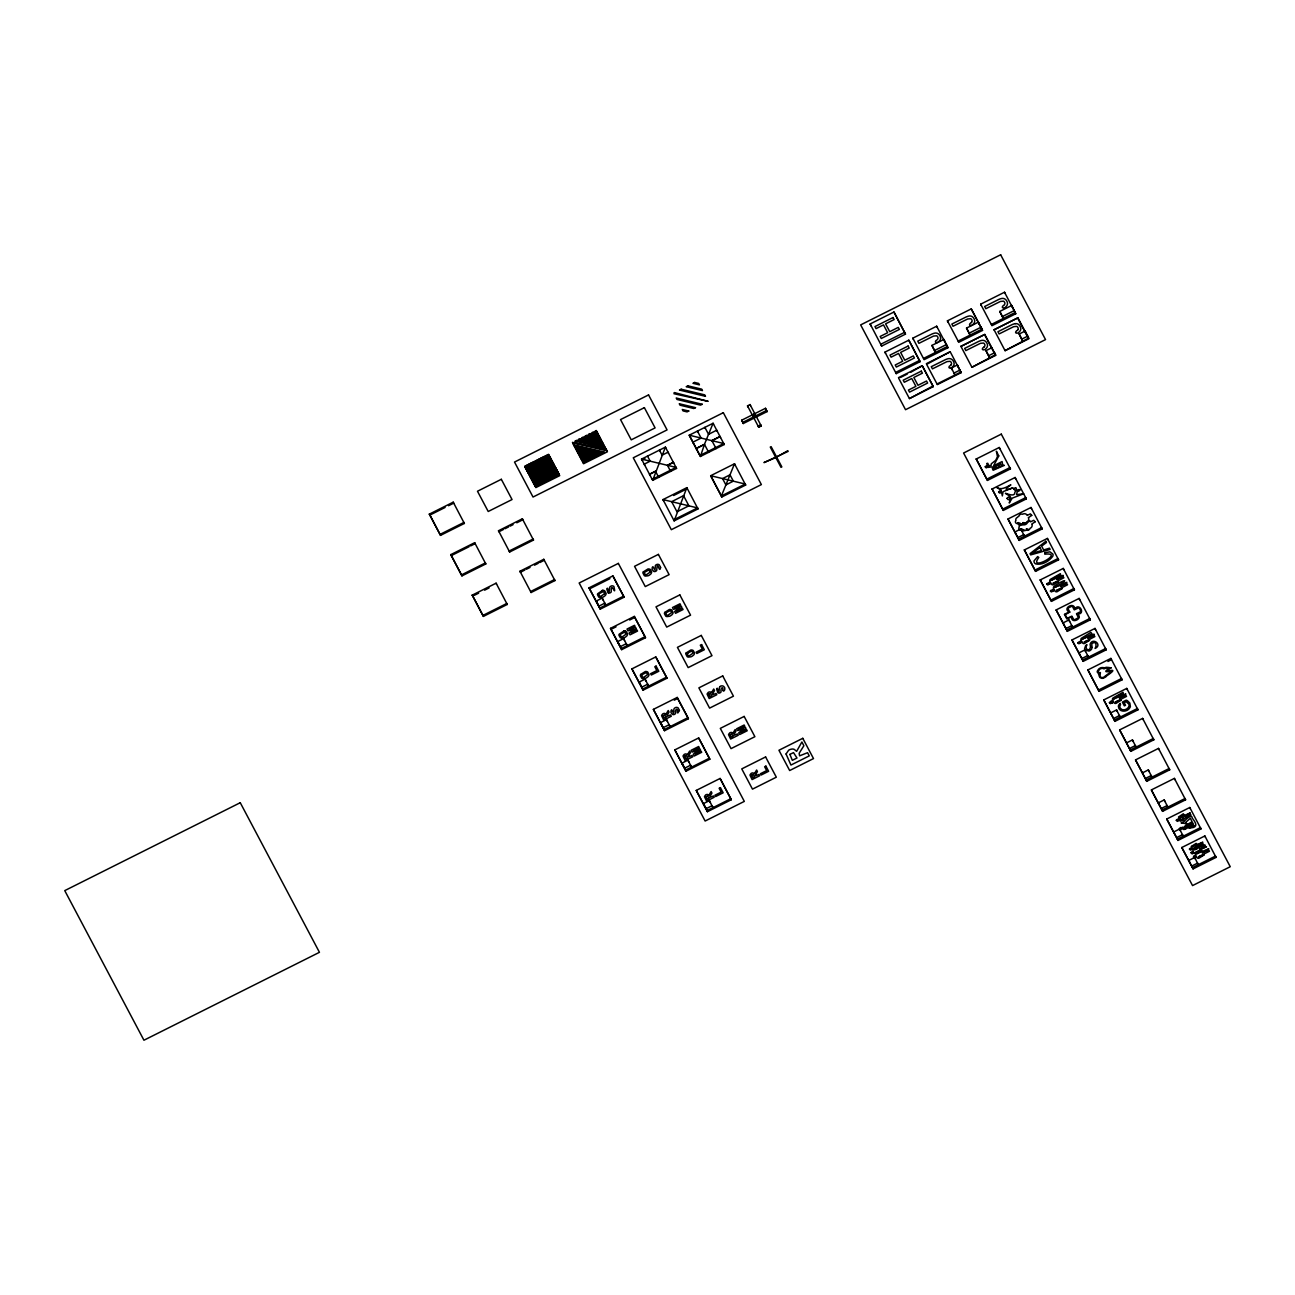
<?xml version="1.0" encoding="UTF-8"?>
<svg xmlns="http://www.w3.org/2000/svg" width="1295" height="1295" viewBox="0 0 1295 1295"><rect width="100%" height="100%" fill="white"/><g stroke="black" fill="none" stroke-linecap="round" stroke-linejoin="round"><path stroke-width="1.5" d="M1111.757 671.198L1103.631 677.269A3.254 2.784 -23 0 1 1101.64 677.463C1098.144 677.722 1102.013 669.677 1099.471 673.529L1098.176 671.393L1099.698 669.272A3.901 3.335 -23 0 1 1103.874 668.673M652.696 480.348L665.387 447.147L676.54 468.418L652.696 480.348L641.543 459.094L665.387 447.147L665.824 448.151M696.694 449.511L696.257 448.459L704.448 444.347L708.543 434.294M674.145 520.865L686.836 487.665L697.989 508.919L674.145 520.865L662.991 499.595L686.836 487.665L687.256 488.668M705.306 428.386L704.852 427.334L708.559 434.327L713.076 423.271L724.229 444.525L700.385 456.471L689.231 435.201L713.076 423.271L713.496 424.274M775.834 457.572L787.797 450.676L788.169 451.388L763.953 462.606L775.834 457.572L780.998 467.333L781.84 466.912L776.676 457.151M666.423 612.47L669.596 610.868A2.007 1.732 -23 0 1 671.134 611.434A2.202 1.894 -23 0 1 671.441 611.936L671.506 612.114A1.797 1.538 -23 0 1 671.522 612.681L667.896 615.254A2.023 1.732 -23 0 1 666.423 612.486M642.369 674.501L645.541 672.898A2.007 1.732 -23 0 1 647.079 673.465A2.202 1.894 -23 0 1 647.387 673.967L647.451 674.145A1.797 1.538 -23 0 1 647.451 674.711L643.842 677.285A2.023 1.732 -23 0 1 642.174 676.557L641.996 676.217A1.975 1.7 -23 0 1 642.352 674.517M687.855 652.988L691.044 651.385A2.007 1.732 -23 0 1 692.582 651.935A2.202 1.894 -23 0 1 692.89 652.453L692.938 652.631A1.797 1.538 -23 0 1 692.954 653.182L689.328 655.772A2.023 1.732 -23 0 1 687.872 653.004M1003.868 305.248L1004.272 304.859A2.914 2.493 -23 0 0 1004.564 304.471A2.671 2.299 -23 0 0 1004.612 302.334L1004.24 301.751A2.493 2.137 -23 0 0 1003.415 301.152L1000.42 301.444L985.819 308.712L984.653 306.51L997.943 299.841A12.302 10.554 -23 0 1 1001.974 298.433A4.694 4.031 -23 0 1 1004.774 298.951A7.624 6.54 -23 0 1 1007.073 301.654L1007.267 302.204A6.491 5.568 -23 0 1 1007.445 302.981A5.115 4.387 -23 0 1 1007.494 303.483A4.176 3.577 -23 0 1 1007.138 305.118A5.164 4.435 -23 0 1 1005.94 306.688C1004.823 308.679 1000.97 308.339 1002.719 306.106A10.247 8.79 -23 0 0 1003.544 305.523M1017.158 330.468L1017.562 330.079A2.914 2.493 -23 0 0 1017.854 329.691M1198.911 847.432C1199.607 843.822 1188.826 850.313 1194.702 853.243A2.46 2.121 -23 0 1 1195.916 852.013L1206.503 846.687L1199.737 849.164L1205.418 845.975L1204.787 844.793L1194.492 849.811L1197.422 848.484M720.182 686.544L721.299 685.945A1.959 1.667 -23 0 1 721.995 685.864L722.173 685.864A2.509 2.153 -23 0 1 723.614 686.399C726.09 687.451 724.391 693.23 722.497 690.316A3.092 2.655 -23 0 0 722.934 689.944C723.533 685.33 719.939 688.568 721.056 691.87A2.202 1.878 -23 0 1 720.441 692.566A2.46 2.104 -23 0 1 719.729 692.954A2.04 1.748 -23 0 1 718.79 693.084A2.412 2.072 -23 0 1 718.32 693.003A2.315 1.991 -23 0 1 717.899 692.841L716.588 688.989A2.412 2.056 -23 0 1 717.252 688.244L719.016 691.692L719.356 688.082A2.363 2.023 -23 0 1 719.47 687.515L719.729 686.997A2.363 2.023 -23 0 1 720.263 686.431M1112.195 703.25C1115.335 701.501 1108.407 698.798 1112.178 703.25M429.373 514.115L453.218 502.169L464.371 523.439L440.527 535.369L429.373 514.115L440.527 535.369M429.81 515.119L445.124 507.446M448.539 505.73L453.638 503.172L453.218 502.169M596.687 431.526L572.843 443.473L583.576 463.723L607.42 451.777L596.267 430.507L595.182 431.057L596.752 431.429M440.09 534.366L463.934 522.419L464.371 523.439M559.262 474.585L535.434 486.548L524.702 466.265L548.546 454.318L559.278 474.601M583.139 462.703L584.223 462.169L582.653 461.781M606.983 450.773L572.422 442.453L606.594 450.045M870.143 323.96L893.971 312.014L905.48 334.126L881.652 346.073L870.143 323.96L870.92 325.822M747.506 405.853L750.048 404.574L761.25 425.99L758.724 427.253L747.506 405.853L747.992 407.002M450.822 554.616L474.666 542.686L485.803 563.94L461.959 575.886L450.822 554.616L461.959 575.886M498.494 530.74L522.338 518.793L533.491 540.064L509.647 552.01L498.494 530.74L498.931 531.743L503.399 529.509M451.243 555.636L469.13 546.684M470.619 545.923L475.087 543.69L474.666 542.686M504.888 528.765L508.611 526.903M510.1 526.159L513.079 524.653M516.802 522.791L521.286 520.558M644.959 458.608L641.98 460.097L641.543 459.094L676.103 467.398L676.54 468.418M904.703 332.281L880.859 344.211L881.652 346.073M708.559 434.327L716.734 430.183L717.187 431.235M741.646 420.228L765.491 408.297L767.109 411.6L743.265 423.53L741.646 420.228L742.132 421.377M752.864 415.97L755.406 414.708M884.971 352.111L908.815 340.18L920.065 361.677L896.221 373.624L884.971 352.111L885.505 353.373M912.845 338.157L936.673 326.211L947.94 347.724L924.096 359.67L912.845 338.157L913.363 339.403M947.94 322.083L947.422 320.836L971.25 308.89L981.982 329.157L958.138 341.087L958.672 342.349L982.516 330.403L981.124 327.182L969.21 333.155L970.052 335.13L966.523 328.088L978.453 322.115L979.279 324.09M980.671 304.179L1004.515 292.233L1015.766 313.746L991.938 325.692L980.671 304.179L981.205 305.426M715.601 447.633L711.894 440.624L720.085 436.512L720.538 437.564M696.273 448.507L704.464 444.395L700.385 456.471M711.91 440.656L720.101 436.561M650.009 475.297L649.572 474.245L655.529 471.25L658.653 477.369M673.853 463.351L673.416 462.299L667.459 465.277L670.583 471.396M649.588 474.278L655.545 471.299M667.475 465.326L673.432 462.347M461.538 574.883L485.382 562.936L485.803 563.94M652.275 479.344L676.103 467.398M723.792 443.521L699.947 455.468L689.231 435.201L723.792 443.521L724.229 444.525M931.947 345.409L935.476 352.45L931.947 345.409L943.877 339.436L947.94 347.724M999.789 311.431L1003.317 318.473L999.789 311.431L1011.703 305.458L1015.766 313.746M934.634 350.476L946.548 344.502M1002.476 316.498L1014.39 310.525M919.531 360.431L895.703 372.377L896.221 373.624M923.562 358.407L947.406 346.477M991.403 324.43L1015.248 312.483M898.439 377.671L922.283 365.74L933.274 386.638L909.43 398.585L898.714 378.318M926.346 363.701L950.19 351.754L961.181 372.652L937.353 384.599L926.621 364.348L950.19 351.754M984.767 334.434L960.922 346.38L984.767 334.434L995.483 354.684L971.93 367.278L995.758 355.332L994.657 352.709L988.684 355.704L989.526 357.679L986.855 352.612L986.013 350.637L991.97 347.643M1017.919 317.825L994.074 329.772L1017.919 317.825L1028.635 338.092L1005.066 350.67L1028.91 338.723L1025.106 331.051L1019.165 334.029L1022.678 341.071L1019.165 334.029M900.413 377.476L907.228 374.061M910.628 372.345L922.283 365.74M472.254 595.133L496.098 583.187L507.252 604.457L483.407 616.404L472.254 595.133L483.407 616.404M519.942 571.257L543.787 559.31L554.94 580.581L531.096 592.511L519.942 571.257L520.363 572.26L524.847 570.027M474.18 595.392L478.648 593.159M484.605 590.18L489.073 587.93M526.337 569.282L530.06 567.404M534.527 565.17L538.251 563.309M539.74 562.564L544.208 560.314L543.787 559.31M673.643 495.499L685.557 489.526M952.262 369.933L951.42 367.958L957.377 364.98L961.181 372.652M960.064 370.03L954.107 373.025L954.949 375L951.42 367.958M1021.836 339.096L1027.809 336.101M932.999 385.991L909.43 398.585M937.078 383.951L960.922 372.005M482.986 615.384L506.814 603.454L507.252 604.457M673.708 519.862L697.552 507.915L697.989 508.919M745.24 484.039L721.396 495.969L721.817 496.989L745.661 485.042L745.24 484.039L710.68 475.718L721.817 496.989M589.047 587.833L612.891 575.903L623.607 596.153L624.06 597.205L600.216 609.152L589.047 587.833L599.779 608.1L623.607 596.153M589.5 588.885L609.929 578.655M597.092 603.033L596.25 601.058L602.207 598.063L605.736 605.105L604.894 603.13L598.938 606.125L600.216 609.152M610.495 628.35L634.34 616.404L645.056 636.671L645.493 637.723L621.665 649.653L610.495 628.35L621.212 648.601L645.056 636.671M610.932 629.402L616.048 626.845M629.678 620.014L634.777 617.456L634.34 616.404M976.252 458.997L999.238 447.487L1010.44 468.903L987.454 480.413L976.252 458.997L987.454 480.413M618.541 643.55L617.699 641.559L623.656 638.581L627.168 645.622L626.327 643.647L620.37 646.626L621.665 649.653M986.887 479.101L1009.89 467.592L1010.44 468.903M631.928 668.867L655.772 656.921L666.504 677.172L666.941 678.224L643.097 690.17L631.928 668.867L642.66 689.118L666.504 677.172M992.132 488.992L1015.118 477.483L1026.32 498.899L1003.317 510.408L992.132 488.992L1003.317 510.408M639.973 684.051L639.131 682.077L645.104 679.098L648.617 686.14L647.775 684.165L641.818 687.143L643.097 690.17M1002.767 509.113L1025.769 497.588L1026.32 498.899M1007.996 518.987L1030.998 507.478L1042.2 528.894L1019.197 540.403L1007.996 518.987L1018.647 539.109L1041.633 527.583L1042.2 528.894M653.376 709.369L677.22 697.438L687.936 717.689L688.39 718.741L664.545 730.688L653.376 709.369L664.092 729.635L687.936 717.689M674.258 700.19L677.657 698.491L677.22 697.438M1019.197 540.403L1017.967 537.522L1023.778 534.608L1024.458 536.195L1020.816 529.007L1015.005 531.905L1015.685 533.491M661.421 724.569L660.579 722.594L666.536 719.599L670.065 726.641L669.224 724.666L663.267 727.66L664.545 730.688M1024.377 549.938L1047.38 538.429L1058.582 559.845L1035.579 571.354L1024.377 549.938L1035.579 571.354M674.824 749.886L698.669 737.94L709.385 758.206L709.822 759.259L685.994 771.189L674.824 749.886L685.541 770.136L709.385 758.206M1035.029 570.043L1058.015 558.534L1058.582 559.845M1040.257 579.933L1063.244 568.424L1074.445 589.84L1051.459 601.349L1040.257 579.933L1051.459 601.349M682.853 765.086L682.028 763.095L687.985 760.116L691.498 767.158L690.656 765.183L684.699 768.162L685.994 771.189M1050.909 600.054L1073.895 588.529L1074.445 589.84M1056.137 609.929L1079.123 598.419L1090.325 619.836L1067.339 631.345L1056.137 609.929L1066.789 630.05L1089.775 618.524L1090.325 619.836M696.257 790.403L720.101 778.457L730.817 798.707L731.27 799.76L707.426 811.706L696.257 790.403L706.989 810.654L730.817 798.707M1067.339 631.345L1066.109 628.463L1071.92 625.55L1072.584 627.136L1068.942 619.949L1063.146 622.846L1063.81 624.433M704.302 805.587L703.46 803.612L709.417 800.634L712.946 807.675L712.104 805.7L706.147 808.679L707.426 811.706M1072.017 639.924L1095.003 628.415L1106.205 649.831L1083.219 661.34L1072.568 641.235L1072.017 639.924L1082.652 660.045L1105.655 648.52L1106.205 649.831M1083.219 661.34L1081.989 658.459L1087.784 655.545L1088.464 657.132L1084.821 649.944L1079.01 652.842L1079.69 654.428M1087.897 669.92L1110.883 658.41L1122.085 679.826L1099.083 691.336L1087.897 669.92L1099.083 691.336M1107.905 661.486L1111.434 659.722L1110.883 658.41M1098.532 690.041L1121.519 678.515L1122.085 679.826M1103.761 699.915L1126.763 688.406L1137.965 709.822L1114.963 721.347L1103.761 699.915L1114.412 720.036L1137.399 708.511L1137.965 709.822M1114.963 721.347L1113.732 718.45L1119.544 715.536L1120.207 717.122L1116.581 709.935L1110.77 712.849L1111.45 714.419M1119.641 729.911L1142.627 718.401L1153.829 739.817L1130.843 751.343L1119.641 729.911L1130.292 750.032L1153.278 738.506L1153.829 739.817M1130.843 751.343L1129.612 748.445L1135.424 745.531L1136.087 747.118L1132.445 739.931L1126.65 742.844L1127.314 744.415M1135.521 759.906L1158.507 748.397L1169.709 769.813L1146.722 781.338L1135.521 759.906L1146.172 780.027L1169.158 768.502L1169.709 769.813M1146.722 781.338L1145.492 778.441L1151.304 775.527L1151.967 777.113L1148.325 769.926L1142.53 772.84L1143.194 774.41M1151.401 789.901L1174.387 778.392L1185.589 799.808L1162.602 811.334L1151.951 791.213L1151.401 789.901L1162.036 810.022L1185.038 798.513L1185.589 799.808M1162.602 811.334L1161.372 808.436L1167.167 805.539L1167.847 807.109L1164.205 799.922L1158.394 802.835L1159.074 804.422M1166.795 819.007L1189.781 807.497L1200.983 828.913L1177.997 840.423L1167.345 820.318L1166.795 819.007L1177.446 839.128L1200.433 827.602L1200.983 828.913M1177.997 840.423L1176.766 837.541L1182.578 834.627L1183.242 836.214L1179.599 829.027L1173.804 831.924L1174.468 833.511M1181.866 847.48L1204.852 835.955L1216.054 857.387L1193.067 868.896L1182.416 848.775L1181.866 847.48L1192.517 867.585L1215.503 856.076L1216.054 857.387M1193.067 868.896L1191.837 865.999L1197.648 863.101L1198.312 864.688L1194.67 857.484L1188.875 860.398L1189.538 861.984M602.45 590.488L597.659 593.757A3.205 2.752 -23 0 0 597.513 594.745L598.824 597.173A3.966 3.399 -23 0 0 599.957 597.594L602.547 597.303A8.855 7.592 -23 0 0 603.826 596.687L605.17 595.635A3.869 3.318 -23 0 0 605.817 594.713L605.947 594.389A3.205 2.752 -23 0 0 606.109 593.401L604.862 591.038A3.14 2.687 -23 0 0 603.956 590.601M623.882 631.005L619.107 634.259A3.205 2.752 -23 0 0 618.945 635.246L620.273 637.674A3.966 3.399 -23 0 0 621.39 638.111L623.98 637.82A8.855 7.592 -23 0 0 625.275 637.205L626.618 636.153A3.869 3.318 -23 0 0 627.249 635.23L627.395 634.89A3.205 2.752 -23 0 0 627.557 633.919L626.294 631.555A3.14 2.687 -23 0 0 625.388 631.118M1104.036 668.706C1119.463 664.578 1095.521 674.226 1111.725 671.069M624.109 632.397L620.92 633.983A2.023 1.732 -23 0 0 620.58 634.582A1.975 1.7 -23 0 0 620.548 635.699L620.742 636.055A2.023 1.732 -23 0 0 622.393 636.768L626.019 634.194A1.797 1.538 -23 0 0 626.003 633.644L625.938 633.449A2.202 1.894 -23 0 0 625.631 632.947M597.497 432.854L593.498 431.899L591.799 432.74L598.258 434.294M599.018 435.719L590.115 433.582L588.432 434.424L599.779 437.16M600.54 438.584L586.748 435.266L585.065 436.124L601.301 440.025M602.045 441.449L583.381 436.965L581.698 437.807L602.806 442.89M603.567 444.315L579.998 438.649L578.315 439.491L604.328 445.755M605.089 447.18L576.631 440.332L574.948 441.19L605.85 448.62M573.555 444.606L604.457 452.036L602.774 452.878L574.316 446.03M575.077 447.471L601.074 453.719L599.391 454.561L575.838 448.896M576.583 450.336L597.707 455.403L596.024 456.261L577.343 451.761M578.104 453.201L594.34 457.103L592.657 457.944L578.865 454.626M579.626 456.05L590.973 458.786L589.274 459.628L580.37 457.491M581.131 458.916L587.59 460.47L585.907 461.328L581.892 460.356M547.461 454.869L549.031 455.241M545.778 455.71L549.792 456.682M544.094 456.552L550.553 458.106M542.411 457.394L551.314 459.531M540.727 458.236L552.058 460.971M539.028 459.094L552.819 462.396M537.344 459.935L553.58 463.837M535.661 460.777L554.341 465.261M533.977 461.619L555.102 466.702M532.294 462.461L555.863 468.126M530.61 463.302L556.607 469.567M528.927 464.16L557.368 470.991M527.227 465.002L558.129 472.432M525.543 465.844L558.89 473.857M697.552 507.915L662.991 499.595L663.412 500.615M525.09 466.977L558.42 475.006M525.851 468.418L556.737 475.848M526.596 469.842L555.053 476.69M527.356 471.283L553.37 477.531M528.117 472.707L551.686 478.373M528.878 474.148L550.003 479.215M529.639 475.573L548.303 480.073M530.4 477.013L546.62 480.914M531.144 478.438L544.936 481.756M531.905 479.878L543.253 482.598M532.666 481.303L541.569 483.44M533.427 482.727L539.885 484.281M534.188 484.168L538.202 485.139M534.948 485.593L536.502 485.981M608.067 592.819L606.756 588.966A2.412 2.072 -23 0 1 607.436 588.221L609.184 591.669L609.54 588.076A2.363 2.023 -23 0 1 609.637 587.509L609.913 586.975A2.282 1.959 -23 0 1 610.35 586.522L611.467 585.939A1.959 1.683 -23 0 1 612.163 585.842L612.357 585.858A2.558 2.185 -23 0 1 613.911 586.505C616.598 598.792 610.771 579.626 611.24 591.847A2.202 1.878 -23 0 1 610.609 592.543A2.46 2.104 -23 0 1 609.896 592.932A2.04 1.748 -23 0 1 608.958 593.078A2.412 2.072 -23 0 1 608.504 592.981M994.074 329.772L1005.066 350.67M982.516 330.403L971.25 308.89M986.013 350.637L988.684 355.704M966.523 328.088L969.21 333.155M947.422 320.836L958.138 341.087M960.922 346.38L971.93 367.278M905.48 334.126L893.971 312.014M920.065 361.677L908.815 340.18M922.558 366.372L933.274 386.638M776.304 456.423L771.124 446.662L770.282 447.083L775.446 456.86M753.56 414.27L754.71 416.407M745.661 485.042L734.508 463.772L710.68 475.718L721.396 495.969L734.508 463.772L734.945 464.792M704.448 444.347L708.155 451.356M647.484 456.067L650.187 461.166L644.23 464.16L644.651 465.164M548.999 455.387L559.715 475.653L535.887 487.584L525.155 467.333M624.06 597.205L612.891 575.903M634.777 617.456L645.493 637.723M666.941 678.224L655.772 656.921M677.657 698.491L688.39 718.741M709.822 759.259L698.669 737.94M731.27 799.76L720.101 778.457M596.25 601.058L598.938 606.125M617.699 641.559L620.37 646.626M639.131 682.077L641.818 687.143M660.579 722.594L663.267 727.66M682.028 763.095L684.699 768.162M703.46 803.612L706.147 808.679M1025.122 331.051L1025.948 333.025M1028.359 338.222L1017.919 318.619M1011.703 305.458L1012.544 307.433M1004.515 292.233L1005.049 293.479M1204.852 835.955L1205.418 837.266M1189.781 807.497L1190.348 808.792M995.564 355.429L984.847 335.178M1174.387 778.392L1174.937 779.703M1158.507 748.397L1159.057 749.708M1142.627 718.401L1143.194 719.712M1126.763 688.406L1127.314 689.717M1194.67 857.484L1195.35 859.071M1095.003 628.415L1095.554 629.726M1179.599 829.027L1180.279 830.613M1079.123 598.419L1079.69 599.715M1164.205 799.922L1164.885 801.508M1063.244 568.424L1063.81 569.719M1148.325 769.926L1149.005 771.512M1047.38 538.429L1047.93 539.724M1132.445 739.931L1133.125 741.517M1030.998 507.478L1031.548 508.773M1116.581 709.935L1117.245 711.522M1015.118 477.483L1015.668 478.778M999.238 447.487L999.789 448.782M1084.821 649.944L1085.501 651.531M1068.942 619.949L1069.621 621.535M957.377 364.98L958.219 366.954M943.877 339.436L944.719 341.411M936.673 326.211L937.208 327.473M1020.816 529.007L1021.48 530.594M767.109 411.6L766.624 410.45L742.78 422.38L743.265 423.53M765.491 408.297L765.976 409.447M761.25 425.99L760.764 424.825L758.222 426.104L758.724 427.253M750.048 404.574L750.533 405.723M715.585 447.584L716.022 448.637M708.122 451.324L708.575 452.36M697.859 432.109L697.406 431.057L701.113 438.066L692.922 442.162L693.343 443.181M668.495 453.218L668.058 452.165L662.101 455.192L659.414 450.093L659.851 451.146M709.417 800.634L710.259 802.609M687.985 760.116L688.827 762.091M666.536 719.599L667.378 721.59M645.104 679.098L645.93 681.073M623.656 638.581L624.498 640.556M602.207 598.063L603.049 600.054M554.94 580.581L554.503 579.561L530.659 591.507L531.096 592.511M533.491 540.064L533.054 539.06L509.226 550.99L509.647 552.01M522.338 518.793L522.775 519.813M496.098 583.187L496.535 584.207M1016.818 330.743A10.247 8.79 -23 0 1 1016.008 331.326C1014.26 333.56 1018.113 333.9 1019.23 331.908A5.164 4.435 -23 0 0 1020.428 330.338A4.176 3.577 -23 0 0 1020.768 328.703A5.115 4.387 -23 0 0 1020.735 328.202A6.491 5.568 -23 0 0 1020.557 327.425L1020.347 326.874A7.624 6.54 -23 0 0 1018.08 324.155A4.694 4.031 -23 0 0 1015.264 323.685M1017.919 329.707A2.671 2.299 -23 0 0 1017.902 327.554L1017.53 326.971A2.493 2.137 -23 0 0 1016.688 326.389L1013.71 326.664L999.109 333.932L997.943 331.73L1011.233 325.061A12.302 10.554 -23 0 1 1015.264 323.653M940.591 338.108A4.176 3.577 -23 0 1 940.251 339.743A5.164 4.419 -23 0 1 939.037 341.313C937.936 343.305 934.067 342.965 935.816 340.731A8.838 7.576 -23 0 0 936.981 339.889L937.37 339.484A2.914 2.493 -23 0 0 937.661 339.096A2.444 2.104 -23 0 0 937.904 337.331A3.739 3.205 -23 0 0 937.726 336.959L937.353 336.376A2.493 2.137 -23 0 0 936.512 335.793L933.533 336.069L918.916 343.337L917.767 341.135L931.056 334.482A12.302 10.554 -23 0 1 935.071 333.058A4.694 4.031 -23 0 1 937.888 333.576A7.349 6.297 -23 0 1 939.83 335.567A9.68 8.304 -23 0 1 940.17 336.279L940.364 336.829A6.507 5.585 -23 0 1 940.51 337.347A5.488 4.711 -23 0 1 940.591 338.108M602.304 590.261A3.869 3.318 -23 0 1 603.842 590.374M623.753 630.778A3.869 3.318 -23 0 1 625.275 630.875M624.336 632.543A1.797 1.538 -23 0 1 625.695 633.045M660.596 567.437C659.268 574.867 657.471 557.854 656.727 570.334A2.202 1.878 -23 0 1 656.112 571.03A2.46 2.104 -23 0 1 655.399 571.419A2.04 1.748 -23 0 1 654.461 571.548A2.202 1.878 -23 0 1 653.603 571.289L652.097 569.444L652.259 567.453A2.412 2.056 -23 0 1 652.923 566.708L654.995 570.075L655.399 565.462A2.282 1.959 -23 0 1 655.853 565.009L656.97 564.41A1.959 1.683 -23 0 1 657.666 564.329L657.844 564.329A2.509 2.153 -23 0 1 659.284 564.863L660.596 567.437M679.422 710.502L677.803 712.995L677.01 711.829A3.092 2.655 -23 0 0 677.431 711.457C677.997 706.908 674.323 710 675.569 713.383A2.202 1.878 -23 0 1 674.938 714.079A2.46 2.104 -23 0 1 674.226 714.468A2.04 1.748 -23 0 1 673.287 714.613A2.202 1.878 -23 0 1 672.429 714.338L670.923 712.493L671.085 710.502A2.412 2.072 -23 0 1 671.749 709.757L673.513 713.205L673.869 709.611A2.363 2.023 -23 0 1 673.967 709.045L674.242 708.511A2.282 1.959 -23 0 1 674.679 708.057L675.796 707.475A1.959 1.683 -23 0 1 676.492 707.378L676.686 707.394A2.558 2.185 -23 0 1 678.24 708.041L679.422 710.502M997.134 487.697L1001.067 490.077L1002.346 495.936L1003.058 491.679C1028.845 481.092 994.479 496.649 1010.877 484.864C1006.539 487.001 1001.537 490.336 997.134 487.697M1118.475 706.147C1118.281 712.493 1127.346 712.509 1129.823 707.782A4.581 3.934 -23 0 0 1130.373 706.455L1129.839 703.055L1127.411 700.676L1126.213 700.158L1122.344 702.1L1124.335 705.872L1125.549 705.273L1124.173 702.683L1126.213 701.663L1128.884 704.205A4.613 3.966 -23 0 1 1129.127 705.662C1128.609 709.174 1122.781 711.651 1120.466 708.381A4.452 3.82 -23 0 1 1119.981 707.313L1119.851 706.293A2.768 2.38 -23 0 1 1119.997 705.662A2.93 2.509 -23 0 1 1120.531 704.82L1120.191 703.363L1118.831 704.885A3.804 3.27 -23 0 0 1118.475 706.147M1023.001 522.597L1023.212 523.034A1.91 1.635 -23 0 0 1025.025 523.002L1023.001 522.597M1026.401 529.024L1026.611 529.461A1.91 1.635 -23 0 0 1028.424 529.428L1026.482 528.846M1044.822 552.69L1044.806 554.195C1065.834 551.848 1027.55 572.617 1038.817 557.465L1037.651 556.559L1034.074 560.832A3.254 2.784 -23 0 0 1034.09 561.917L1034.365 562.613A3.626 3.124 -23 0 0 1035.79 563.924C1042.103 565.332 1049.031 561.318 1052.722 556.332A4.031 3.464 -23 0 0 1052.932 554.114L1049.921 551.832L1044.822 552.69M998.769 455.921L993.589 465.779L1002.087 461.57L1002.735 465.099L1004.337 465.358L993.135 470.231A9.518 8.175 -23 0 1 992.391 468.304L992.229 466.815L988.247 467.382L986.693 463.529L987.729 463.238L988.959 465.763L991.144 465.342L991.274 463.82L995.79 460.243L997.474 456.649L996.373 451.243L998.769 455.921M1091.944 647.37L1091.814 648.568A2.898 2.477 -23 0 1 1091.183 649.637L1090.228 650.462A4.694 4.031 -23 0 1 1088.885 651.061L1085.161 649.944A4.711 4.047 -23 0 1 1084.595 648.665L1085.598 645.687A4.63 3.966 -23 0 1 1086.958 644.716C1083.559 650.689 1092.3 652.308 1090.066 644.214C1092.721 636.897 1102.822 645.088 1095.052 648.439C1096.525 647.095 1096.849 640.183 1092.252 643.307A1.926 1.667 -23 0 0 1091.814 643.987L1091.944 647.37M998.623 492.019C1001.116 495.953 1001.893 487.891 998.623 492.019M1007.024 498.413C1009.857 503.059 1011.006 493.719 1007.057 498.284M1013.839 489.073C1016.963 493.703 1017.384 484.249 1013.839 489.073M1050.374 583.365C1048.885 586.748 1048.189 579.593 1050.374 583.365M1054.065 590.342C1052.738 593.838 1051.783 586.538 1054.065 590.342M1081.503 642.126C1079.965 645.525 1079.334 638.386 1081.503 642.126M1111.078 667.848C1096.719 676.605 1124.303 663.849 1106.707 675.877A6.831 5.86 -23 0 1 1105.574 677.026L1103.469 678.143A4.095 3.513 -23 0 1 1101.786 678.321C1098.192 678.03 1099.714 673.788 1097.286 672.137A2.59 2.218 -23 0 1 1097.351 671.085L1098.581 669.175A4.808 4.128 -23 0 1 1104.23 667.848A23.31 20.008 -23 0 1 1106.675 667.281L1111.078 667.848M1176.297 820.318C1178.693 824.154 1179.664 816.319 1176.313 820.204M1179.405 828.638C1181.688 832.491 1182.756 824.769 1179.421 828.525M1189.457 849.131C1191.886 852.741 1192.371 845.311 1189.457 849.018M1191.011 852.725C1193.456 856.772 1194.443 848.646 1191.028 852.612M1195.884 856.804C1192.841 861.58 1192.614 852.757 1195.884 856.804M1046.716 584.158C1049.209 587.283 1048.804 580.727 1046.716 584.158M1050.407 591.119C1052.916 594.178 1052.414 587.817 1050.439 590.941M1077.893 642.903C1080.127 646.075 1080.386 639.455 1077.909 642.822M1109.394 702.748C1111.757 705.969 1111.757 699.122 1109.41 702.667M1182.384 827.359C1182.108 833.138 1191.902 824.753 1184.197 829.043C1191.659 817.76 1181.752 830.888 1182.384 827.359M1187.418 825.935L1187.515 827.019A2.736 2.347 -23 0 0 1191.06 827.861C1198.733 827.311 1195.56 822.325 1192.371 818.294C1192.112 813.292 1185.605 819.346 1183.679 822.115L1181.072 822.892L1186.738 823.749L1185.783 822.293L1190.332 818.294L1192.145 821.742L1187.709 824.251L1188.405 825.562L1192.711 822.811L1193.456 824.219L1189.733 824.899L1188.826 826.356L1194.152 825.514L1190.72 827.23A1.894 1.635 -23 0 1 1188.26 826.631L1187.45 825.093L1187.418 825.935M1180.101 817.744C1181.428 819.897 1180.117 820.658 1182.594 819.8L1182.465 817.566L1184.002 820.237L1180.166 821.192L1178.531 816.967L1183.339 813.794L1183.938 814.62L1179.777 817.55L1190.315 812.855L1184.553 816.627L1190.299 814.086L1191.011 815.122L1184.002 818.699L1182.529 817.015L1180.133 817.663M537.004 470.813L538.477 474.375L542.476 472.367L540.339 469.098A2.007 1.716 -23 0 0 539.529 468.887A1.845 1.586 -23 0 0 538.558 469.017L537.004 470.813M985.22 466.847C987.276 470.457 988.603 463.205 985.236 466.734M534.026 470.263L537.409 477.984L551.427 470.959L550.132 468.531L544.823 471.186L542.54 467.285L540.274 466.103L534.932 468.191A3.836 3.286 -23 0 0 534.511 468.774A4.257 3.642 -23 0 0 534.026 470.263M1051.232 580.338L1063.195 575.385L1056.688 579.464L1063.082 576.631L1063.875 577.797L1052.932 583.349L1058.63 581.439L1053.612 584.644A1.683 1.441 -23 0 1 1051.427 584.11L1049.889 581.212A1.683 1.441 -23 0 1 1050.682 579.205L1060.362 573.669L1060.799 575.433L1056.121 576.89L1051.249 580.289M1054.923 587.315L1066.886 582.361L1060.378 586.441L1066.772 583.608L1067.566 584.773L1056.623 590.326L1062.321 588.416L1057.303 591.621A1.683 1.441 -23 0 1 1055.117 591.087L1053.58 588.189A1.683 1.441 -23 0 1 1054.373 586.182C1065.316 578.379 1070.496 579.124 1054.923 587.315M1113.894 698.944L1125.873 693.99L1119.349 698.07L1125.76 695.237L1126.553 696.386L1115.594 701.939L1121.292 700.028L1116.29 703.234A1.683 1.441 -23 0 1 1114.105 702.716L1112.567 699.802A1.683 1.441 -23 0 1 1113.344 697.795L1123.04 692.258L1123.461 694.039L1118.799 695.496L1113.959 698.863M1082.361 639.131L1094.21 634.226L1087.751 638.273L1094.097 635.457L1094.874 636.606L1084.028 642.11L1089.678 640.216L1084.708 643.388A1.667 1.424 -23 0 1 1082.555 642.87L1081.034 639.989A1.667 1.424 -23 0 1 1081.811 638.014L1090.811 632.381L1092.041 633.741L1082.361 639.131M1023.568 493.816L1012.237 498.138L1009.242 502.994L1010.893 497.96L1009.954 496.195C997.878 488.798 1013.596 498.413 1014.665 493.427C1014.584 488.701 1025.025 488.506 1017.206 491.809L1016.543 494.593L1023.568 493.816M1078.379 642.838L1079.463 642.806L1078.379 642.838M1191.4 846.412L1192.565 849.131A2.347 2.007 -23 0 1 1193.715 848.047L1203.282 844.308L1202.699 843.239L1197.26 845.651L1202.796 842.171L1192.614 846.477L1196.839 844.162L1196.159 843.401L1191.4 846.412M1047.218 584.094L1048.303 584.045L1047.218 584.094M1050.909 591.054L1051.993 591.119L1050.925 590.973M1109.88 702.683L1110.981 702.651L1109.88 702.683M786.065 753.981L790.954 765.054L809.245 755.891L807.562 752.703L799.598 755.843L799.144 753.285L803.887 745.742L801.896 741.986L796.635 751.327L794.207 749.368A4.63 3.966 -23 0 0 792.815 749.044A4.808 4.128 -23 0 0 791.86 749.06L790.387 749.4A7.819 6.718 -23 0 0 788.623 750.258L786.065 753.981M663.267 715.649L664.27 718.11L666.197 717.139L664.756 714.905L663.267 715.649M684.699 756.167L685.719 758.611L687.645 757.656L686.204 755.422L684.699 756.167M708.77 694.136L709.773 696.597L711.7 695.625L710.372 693.456L708.802 693.99M706.147 796.668L707.151 799.128L709.093 798.157L707.653 795.939L706.147 796.668M730.202 734.637L731.206 737.098L733.148 736.127L731.707 733.909L730.202 734.637M751.65 775.155L752.654 777.615L754.58 776.644L753.14 774.426L751.65 775.155M789.901 754.386L792.33 760.327L796.992 757.996L793.511 752.622L789.901 754.386M666.099 714.095L665.047 713.561A1.975 1.7 -23 0 0 663.866 713.464L663.461 713.577A3.237 2.784 -23 0 0 662.732 713.933L661.745 715.196A1.748 1.489 -23 0 0 661.664 715.763L663.704 720.069L671.279 716.264L670.583 714.953L667.281 716.248A3.318 2.849 -23 0 1 667.038 715.552L669.062 712.072L668.236 710.502L666.099 714.095M687.532 754.613L686.496 754.078A1.975 1.7 -23 0 0 685.314 753.981L684.909 754.095A3.237 2.784 -23 0 0 684.181 754.451L683.193 755.697A1.748 1.489 -23 0 0 683.112 756.28L685.136 760.57L692.728 756.782L692.016 755.454L688.713 756.766A3.318 2.849 -23 0 1 688.471 756.07L690.494 752.573L689.668 751.019L687.532 754.613M711.586 692.582L710.55 692.048A1.975 1.7 -23 0 0 709.369 691.951L708.964 692.064A3.237 2.784 -23 0 0 708.235 692.42L707.199 693.812A1.748 1.489 -23 0 0 707.167 694.249L709.191 698.539L716.783 694.751L716.086 693.424L712.784 694.735A3.318 2.849 -23 0 1 712.525 694.039L714.549 690.543L713.723 688.989L711.586 692.582M708.98 795.13L707.928 794.596A1.975 1.7 -23 0 0 706.762 794.499L706.342 794.612A3.237 2.784 -23 0 0 705.613 794.952L704.593 796.36A1.748 1.489 -23 0 0 704.545 796.797L706.584 801.087L714.16 797.283L713.464 795.972L710.162 797.267A3.318 2.849 -23 0 1 709.919 796.587L711.942 793.09L711.117 791.536L708.98 795.13M733.035 733.099L731.999 732.565A1.975 1.7 -23 0 0 730.817 732.468L730.396 732.582A3.237 2.784 -23 0 0 729.684 732.938L728.648 734.33A1.748 1.489 -23 0 0 728.599 734.767L730.639 739.056L738.215 735.269L737.519 733.941L734.216 735.236A3.318 2.849 -23 0 1 733.974 734.556L735.997 731.06L735.172 729.506L733.035 733.099M754.483 773.617L753.609 773.164A1.975 1.7 -23 0 0 752.249 772.969L751.845 773.083A3.237 2.784 -23 0 0 751.116 773.439L750.129 774.701A1.748 1.489 -23 0 0 750.048 775.268L752.087 779.574L759.663 775.77L758.967 774.459L755.665 775.754A3.318 2.849 -23 0 1 755.422 775.074L757.446 771.577L756.62 770.007L754.483 773.617M1035.142 521.804L1031.71 524.119A3.173 2.719 -23 0 1 1031.905 526.579A2.93 2.509 -23 0 1 1030.092 528.279A2.606 2.234 -23 0 1 1026.19 530.092A1.878 1.603 -23 0 1 1024.523 530.513A2.541 2.185 -23 0 1 1021.01 530.027A2.315 1.991 -23 0 1 1019.327 526.838A2.541 2.185 -23 0 1 1019.246 525.543A3.642 3.124 -23 0 0 1021.286 525.106A2.978 2.558 -23 0 0 1022.807 524.766A3.707 3.189 -23 0 0 1027.566 522.484A4.014 3.448 -23 0 0 1029.444 520.558A3.157 2.703 -23 0 1 1030.512 521.853L1033.75 520.299L1035.142 521.804M1196.742 853.777L1208.785 848.792L1202.229 852.903L1208.672 850.038L1209.481 851.22L1198.458 856.788L1204.204 854.894L1199.138 858.099A1.7 1.457 -23 0 1 1196.952 857.565L1195.414 854.651A1.7 1.457 -23 0 1 1196.24 852.612L1201.857 850.459L1196.742 853.777M1018.178 522.613L1018.194 522.97A1.894 1.635 -23 0 0 1020.654 523.552L1018.178 522.613M1021.577 529.04L1021.593 529.396A1.894 1.635 -23 0 0 1024.054 529.979L1021.577 529.04M1031.743 515.394L1028.311 517.676A3.173 2.719 -23 0 1 1028.489 520.153A2.93 2.509 -23 0 1 1026.692 521.853A2.606 2.234 -23 0 1 1022.791 523.666A1.878 1.603 -23 0 1 1021.205 524.103L1021.124 524.087A2.541 2.185 -23 0 1 1017.611 523.601A2.315 1.991 -23 0 1 1015.928 520.412A2.541 2.185 -23 0 1 1017.546 517.336A1.878 1.603 -23 0 1 1018.874 516.268A2.606 2.234 -23 0 1 1022.661 514.245A2.93 2.509 -23 0 1 1025.122 513.791A3.173 2.719 -23 0 1 1027.113 515.426L1030.367 513.872L1031.743 515.394M1064.474 614.413L1066.918 619.026L1071.564 616.808C1070.916 624.87 1084.271 618.152 1077.181 613.992C1086.23 614.85 1079.172 601.641 1074.656 609.217C1075.222 601.366 1061.932 607.776 1069.039 612.033L1064.539 614.299M1069.799 612.098L1065.218 614.591L1067.193 618.346L1071.839 616.112L1074.008 619.981L1078.427 617.764L1076.501 613.7L1081.001 611.434L1079.01 607.679L1074.267 609.848L1072.211 606.044L1067.792 608.245L1069.799 612.098M604.571 593.677L600.945 596.267A2.023 1.732 -23 0 1 599.488 593.498L602.661 591.88A2.007 1.732 -23 0 1 604.198 592.43A2.202 1.894 -23 0 1 604.506 592.948L604.555 593.126A1.797 1.538 -23 0 1 604.571 593.677M650.074 572.163L646.448 574.737A2.023 1.732 -23 0 1 644.991 571.985L648.164 570.367A2.007 1.732 -23 0 1 649.685 570.917A2.202 1.894 -23 0 1 650.009 571.419L650.058 571.613A1.797 1.538 -23 0 1 650.074 572.163M992.634 464.597L992.634 464.597M643.307 571.904L643.162 572.228A3.205 2.752 -23 0 0 643 573.216L644.327 575.644A3.966 3.399 -23 0 0 645.444 576.081L648.034 575.789A8.855 7.592 -23 0 0 649.329 575.174L650.673 574.122A3.853 3.318 -23 0 0 651.304 573.199L651.45 572.859A3.205 2.752 -23 0 0 651.612 571.888L650.349 569.525A3.14 2.687 -23 0 0 649.442 569.088A3.804 3.27 -23 0 0 647.937 568.974L643.307 571.904M664.74 612.422L664.61 612.745A3.205 2.752 -23 0 0 664.448 613.733L665.776 616.161A3.966 3.399 -23 0 0 666.893 616.598L669.483 616.291A8.855 7.592 -23 0 0 670.761 615.675L672.105 614.639A3.853 3.318 -23 0 0 672.753 613.7L672.898 613.377A3.205 2.752 -23 0 0 673.044 612.389L671.797 610.026A3.14 2.687 -23 0 0 670.891 609.605A3.804 3.27 -23 0 0 669.385 609.492L664.74 612.422M640.685 674.452L640.539 674.776A3.205 2.752 -23 0 0 640.394 675.763L641.721 678.191A3.966 3.399 -23 0 0 642.838 678.629L645.428 678.321A8.855 7.592 -23 0 0 646.707 677.706L648.05 676.67A3.869 3.318 -23 0 0 648.698 675.731L648.827 675.407A3.205 2.752 -23 0 0 648.989 674.42L647.743 672.056A3.14 2.703 -23 0 0 646.836 671.619A3.804 3.27 -23 0 0 645.331 671.522L640.685 674.452M686.188 652.923L686.042 653.263A3.205 2.752 -23 0 0 685.897 654.25L687.208 656.678A3.966 3.399 -23 0 0 688.341 657.115L690.931 656.808A8.855 7.592 -23 0 0 692.21 656.193L693.553 655.14A3.853 3.318 -23 0 0 694.201 654.218L694.33 653.894A3.205 2.752 -23 0 0 694.492 652.907L693.246 650.543A3.14 2.687 -23 0 0 692.339 650.106A3.804 3.27 -23 0 0 690.834 649.993L686.188 652.923M971.477 322.406L971.072 322.795A8.838 7.576 -23 0 1 969.923 323.637C968.174 325.903 972.027 326.227 973.144 324.236A5.164 4.419 -23 0 0 974.342 322.665A4.176 3.577 -23 0 0 974.698 321.03A5.488 4.711 -23 0 0 974.601 320.27A6.507 5.585 -23 0 0 974.471 319.752L974.261 319.201A9.68 8.304 -23 0 0 973.905 318.489A7.349 6.297 -23 0 0 971.978 316.498A4.694 4.031 -23 0 0 969.178 316.012A12.302 10.554 -23 0 0 965.18 317.437L951.857 324.058L953.023 326.259L967.624 318.991L970.602 318.716A2.493 2.137 -23 0 1 971.444 319.298L971.817 319.865A3.739 3.205 -23 0 1 971.995 320.253A2.444 2.104 -23 0 1 971.784 322.018A2.914 2.493 -23 0 1 971.477 322.406M950.886 365.028L950.481 365.417A8.838 7.576 -23 0 1 949.332 366.258C947.584 368.508 951.436 368.848 952.553 366.857A5.164 4.419 -23 0 0 953.751 365.271A4.176 3.577 -23 0 0 954.107 363.652A5.488 4.711 -23 0 0 954.026 362.891A6.507 5.585 -23 0 0 953.881 362.357L953.687 361.823A9.68 8.304 -23 0 0 953.33 361.111A7.349 6.297 -23 0 0 951.388 359.12A4.694 4.031 -23 0 0 948.587 358.634A12.302 10.554 -23 0 0 944.589 360.059L931.267 366.679L932.432 368.865L947.033 361.596L950.028 361.321A2.493 2.137 -23 0 1 950.87 361.92L951.226 362.487A3.739 3.205 -23 0 1 951.404 362.875A2.444 2.104 -23 0 1 951.194 364.64A2.914 2.493 -23 0 1 950.886 365.028M984.297 346.736L983.892 347.141A8.838 7.576 -23 0 1 982.727 347.983C980.995 350.233 984.847 350.556 985.964 348.582A5.164 4.419 -23 0 0 987.162 346.995A4.176 3.577 -23 0 0 987.502 345.36A5.488 4.711 -23 0 0 987.421 344.599A6.507 5.585 -23 0 0 987.292 344.082L987.081 343.547A9.68 8.304 -23 0 0 986.725 342.819A7.349 6.297 -23 0 0 984.799 340.844A4.694 4.031 -23 0 0 981.998 340.342A12.302 10.554 -23 0 0 977.984 341.767L964.678 348.387L965.843 350.589L980.444 343.321L983.423 343.045A2.493 2.137 -23 0 1 984.265 343.628L984.637 344.211A3.739 3.205 -23 0 1 984.815 344.599A2.444 2.104 -23 0 1 984.605 346.348A2.914 2.493 -23 0 1 984.297 346.736M633.627 629.354L629.111 633.045L630.05 634.825L637.545 631.07L636.946 629.953L631.021 632.866L636.298 628.706L635.732 627.654L629.176 629.386L635.084 626.424L634.485 625.307L627.007 629.062L627.946 630.827L633.627 629.354M679.13 607.841L674.614 611.531L675.553 613.296L683.032 609.556L682.449 608.423L676.508 611.353L681.785 607.193L681.235 606.141L674.679 607.873L680.587 604.911L679.988 603.794L672.493 607.533L673.432 609.314L679.13 607.841M697.795 750.566L693.262 754.257L694.201 756.037L701.696 752.282L701.097 751.165L695.172 754.078L700.449 749.934L699.899 748.882L693.327 750.598L699.235 747.652L698.653 746.519L691.158 750.274L692.097 752.055L697.795 750.566M743.281 729.053L738.765 732.743L739.704 734.524L747.199 730.768L746.6 729.652L740.675 732.565L745.952 728.405L745.386 727.353L738.83 729.085L744.738 726.123L744.139 725.006L736.661 728.761L737.6 730.526L743.281 729.053M1045.826 541.278L1030.027 553.661L1030.674 554.891L1050.132 549.42L1049.484 548.19L1043.64 549.954L1041.633 546.15L1046.473 542.508L1045.826 541.278M1039.901 547.494L1032.164 553.337L1041.52 550.553L1039.901 547.494M995.709 468.612L994.155 469.389L993.508 467.074L994.609 466.524L995.709 468.612M648.552 394.926L514.52 462.056L533.022 497.037L667.071 429.908L648.552 394.926M501.327 479.296L477.483 491.242L488.215 511.493L512.043 499.546L501.327 479.296M644.376 407.65L620.532 419.58L631.248 439.847L655.092 427.9L644.376 407.65M674.42 392.595L673.967 393.729L708.138 401.337L674.42 392.595M681.17 389.212L679.486 390.054L705.484 396.319L704.739 394.878L681.17 389.212M687.904 385.845L686.221 386.687L702.457 390.588L701.696 389.147L687.904 385.845M694.654 382.462L692.971 383.304L699.429 384.858L698.669 383.433L694.654 382.462M688.762 411.033L687.078 411.891L683.064 410.92L682.303 409.495L688.762 411.033M695.496 407.666L693.812 408.508L680.021 405.189L679.276 403.765L695.496 407.666M702.246 404.283L700.563 405.125L676.994 399.459L676.233 398.034L702.246 404.283M1000.646 254.775L860.657 324.899L905.545 409.706L1045.534 339.598L1000.646 254.775M893.048 317.518L874.967 326.567L876.051 328.622L883.498 324.883L887.642 332.718L880.179 336.441L881.264 338.497L899.361 329.432L898.277 327.392L889.73 331.666L885.586 323.847L894.133 319.557L893.048 317.518M723.322 412.684L633.271 457.782L671.328 529.687L761.379 484.589L723.322 412.684M908.103 346.056L890.005 355.121L891.089 357.177L898.552 353.438L902.68 361.256L895.233 364.996L896.318 367.052L914.399 357.987L913.315 355.931L904.768 360.22L900.624 352.402L909.187 348.112L908.103 346.056M921.312 371.147L903.214 380.196L904.298 382.252L911.761 378.512L915.905 386.347L908.442 390.07L909.527 392.126L927.608 383.061L926.524 381.021L917.977 385.295L913.833 377.476L922.396 373.187L921.312 371.147M683.533 495.661L671.636 501.683L676.994 511.8L688.891 505.795L683.533 495.661M729.991 474.812L722.561 478.583L725.896 484.913L733.342 481.141L729.991 474.812M618.346 563.39L579.156 583.009L705.128 821.03L744.317 801.395L618.346 563.39M658.394 554.389L634.55 566.32L645.266 586.586L669.11 574.64L658.394 554.389M240.255 802.706L64.75 890.62L143.939 1040.225L319.444 952.311L240.255 802.706M679.826 594.891L655.998 606.837L666.715 627.088L690.559 615.157L679.826 594.891M1001.294 434.133L963.593 453.023L1192.549 885.586L1230.25 866.711L1001.294 434.133M997.538 465.067L995.774 465.941L996.875 468.029L998.639 467.139L997.538 465.067M1000.468 463.594L998.704 464.468L999.805 466.556L1001.569 465.682L1000.468 463.594M701.275 635.408L677.431 647.354L688.163 667.605L711.991 655.659L701.275 635.408M656.079 666.099L654.801 666.731L656.84 670.583L650.624 673.691L651.32 675.003L658.815 671.263L656.079 666.099M701.582 644.586L700.304 645.218L702.343 649.054L696.127 652.178L696.823 653.489L704.302 649.75L701.582 644.586M722.723 675.925L698.879 687.855L709.595 708.122L733.439 696.176L722.723 675.925M744.156 716.426L720.311 728.373L731.044 748.623L754.888 736.693L744.156 716.426M765.604 756.944L741.76 768.89L752.476 789.141L776.32 777.194L765.604 756.944M802.787 738.312L778.942 750.258L789.659 770.525L813.503 758.579L802.787 738.312M720.409 787.635L719.13 788.266L721.169 792.119L714.953 795.227L715.649 796.554L723.144 792.799L720.409 787.635M765.912 766.122L764.633 766.753L766.672 770.59L760.456 773.714L761.152 775.025L768.631 771.286L765.912 766.122"/></g></svg>
